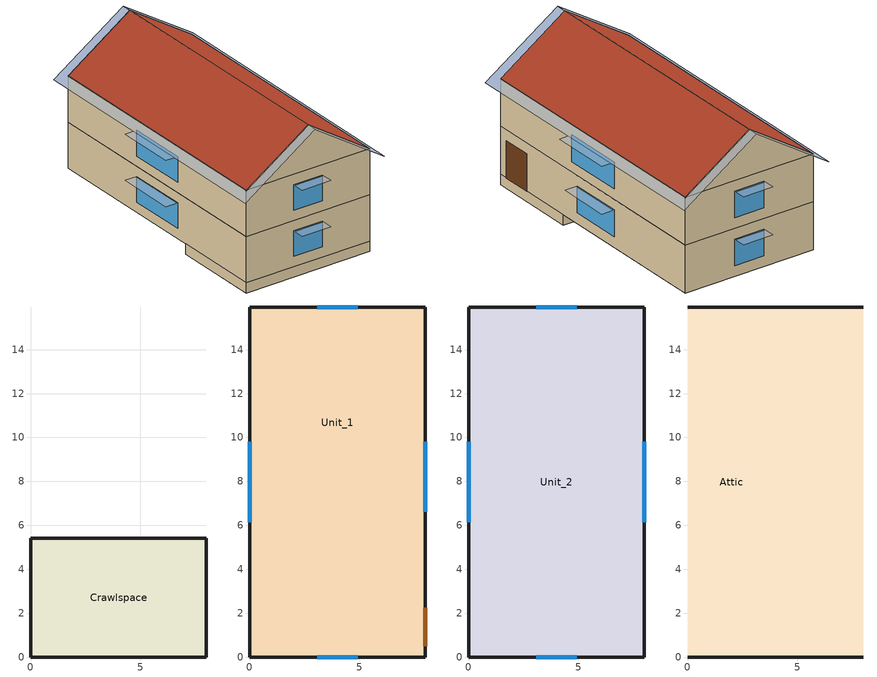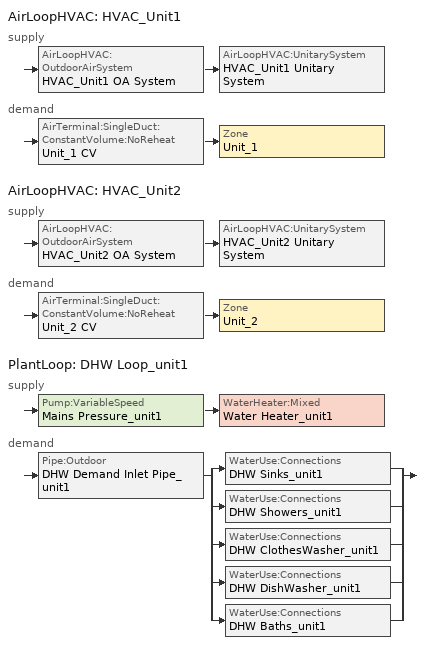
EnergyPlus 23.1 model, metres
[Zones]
Crawlspace
 floor ground (crawl_floor_soil): 8.01,5.42 8.01,0 0,0 0,5.42 z-0.61
 wall outside (crawl wall): 0,0 8.01,0 z-0.61:0
 wall ground (crawl wall): 8.01,0 8.01,5.42 0,5.42 0,0 z-0.61:0
Unit_1
 floor to Crawlspace (Res_Ext_Floor): 8.01,5.42 8.01,0 0,0 0,5.42 z0
 floor ground (Ext_Slab_Unit1 SlabOnOrBelowGradeF073): 8.01,15.94 8.01,5.42 0,5.42 0,15.94 z0
 wall outside (Res_Ext_Wall): 8.01,15.94 0,15.94 0,0 8.01,0 8.01,15.94 z0:2.74
 window (Res_Ext_Win): 0,9.79 0,6.15 / 8.01,6.61 8.01,9.79 / 4.92,15.94 3.09,15.94 / 3.09,0 4.92,0 z0.61:2.13
 door (Res_Ext_Door): 8.01,0.5 8.01,2.24 z0:2.14
 ceiling to Unit_2 (Res_Int_Ceiling): 8.01,0 8.01,15.94 0,15.94 0,0 z2.74
Unit_2
 wall outside (Res_Ext_Wall): 8.01,15.94 0,15.94 0,0 8.01,0 8.01,15.94 z2.74:5.49
 window (Res_Ext_Win): 0,9.79 0,6.15 / 8.01,6.15 8.01,9.79 / 4.92,15.94 3.09,15.94 / 3.09,0 4.92,0 z3.35:4.88
 ceiling to Attic (Res_Ext_Ceiling): 8.01,0 8.01,15.94 0,15.94 0,0 z5.49
Attic
 wall outside (Res_Ext_Wall): 4.01,15.94,8.14 8.01,15.94,5.49 0,15.94,5.49; 4.01,0,8.14 0,0,5.49 8.01,0,5.49
 roof outside (Res_Ext_Roof): 4.01,15.94,8.14 0,15.94,5.49 0,0,5.49 4.01,0,8.14; 4.01,0,8.14 8.01,0,5.49 8.01,15.94,5.49 4.01,15.94,8.14
shading: 4.01,16.55,8.14 -0.51,16.55,5.15 -0.51,-0.61,5.15 4.01,-0.61,8.14 4.01,0,8.14 0,0,5.49 0,15.94,5.49 4.01,15.94,8.14; 4.01,-0.61,8.14 8.52,-0.61,5.15 8.52,16.55,5.15 4.01,16.55,8.14 4.01,15.94,8.14 8.01,15.94,5.49 8.01,0,5.49 4.01,0,8.14; 0,6.15 0,9.79 -0.76,9.79 -0.76,6.15 z2.13; 0,6.15 0,9.79 -0.76,9.79 -0.76,6.15 z4.88; 4.92,15.94 4.92,16.71 3.09,16.71 3.09,15.94 z2.13; 4.92,15.94 4.92,16.71 3.09,16.71 3.09,15.94 z4.88; 4.92,-0.76 4.92,0 3.09,0 3.09,-0.76 z2.13; 4.92,-0.76 4.92,0 3.09,0 3.09,-0.76 z4.88; 8.78,6.61 8.78,9.79 8.01,9.79 8.01,6.61 z2.13; 8.78,6.15 8.78,9.79 8.01,9.79 8.01,6.15 z4.88
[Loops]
AirLoopHVAC 'HVAC_Unit1'
 supply: AirLoopHVAC:OutdoorAirSystem 'HVAC_Unit1 OA System' > AirLoopHVAC:UnitarySystem 'HVAC_Unit1 Unitary System'
 demand: AirTerminal:SingleDuct:ConstantVolume:NoReheat 'Unit_1 CV' > Zone 'Unit_1'
AirLoopHVAC 'HVAC_Unit2'
 supply: AirLoopHVAC:OutdoorAirSystem 'HVAC_Unit2 OA System' > AirLoopHVAC:UnitarySystem 'HVAC_Unit2 Unitary System'
 demand: AirTerminal:SingleDuct:ConstantVolume:NoReheat 'Unit_2 CV' > Zone 'Unit_2'
PlantLoop 'DHW Loop_unit1'
 supply: Pump:VariableSpeed 'Mains Pressure_unit1' > WaterHeater:Mixed 'Water Heater_unit1'
 demand: Pipe:Outdoor 'DHW Demand Inlet Pipe_unit1' > split
  | WaterUse:Connections 'DHW Sinks_unit1'
  | WaterUse:Connections 'DHW Showers_unit1'
  | WaterUse:Connections 'DHW ClothesWasher_unit1'
  | WaterUse:Connections 'DHW DishWasher_unit1'
  | WaterUse:Connections 'DHW Baths_unit1'
[Building]
Single_Family: North Axis {deg}=0; Terrain=Suburbs; Loads Convergence Tolerance Value {W}=0.04; Temperature Convergence Tolerance Value {deltaC}=0.4; Solar Distribution=FullExterior; Maximum Number of Warmup Days=25; Minimum Number of Warmup Days=6
[Site:Location]
CA_BURBANK-GLNDLE-PASAD-_USA Design_Conditions: Latitude {deg}=34.2; Longitude {deg}=-118.36; Time Zone {hr}=-8; Elevation {m}=223
[SizingPeriod:DesignDay] Day of Month=21; Dry-Bulb Temperature Range Modifier Type=DefaultMultipliers; Barometric Pressure {Pa}=98675; Rain Indicator=No; Snow Indicator=No; Daylight Saving Time Indicator=No
Name | Month | Day Type | Maximum Dry-Bulb Temperature {C} | Daily Dry-Bulb Temperature Range {deltaC} | Humidity Condition Type | Wetbulb or DewPoint at Maximum Dry-Bulb {C} | Wind Speed {m/s} | Wind Direction {deg} | Solar Model Indicator | Sky Clearness | ASHRAE Clear Sky Optical Depth for Beam Irradiance (taub) | ASHRAE Clear Sky Optical Depth for Diffuse Irradiance (taud) | Enthalpy at Maximum Dry-Bulb {J/kg}
CA_BURBANK-GLNDLE-PASAD- Ann Htg 99.6% Condns DB | 12 | WinterDesignDay | 3.7 | 0 | Wetbulb | 3.7 | 0.8 | 330 | ASHRAEClearSky | 0
CA_BURBANK-GLNDLE-PASAD- Ann Htg 99% Condns DB | 12 | WinterDesignDay | 5 | 0 | Wetbulb | 5 | 0.8 | 330 | ASHRAEClearSky | 0
CA_BURBANK-GLNDLE-PASAD- Ann Hum_n 99.6% Condns DP=>MCDB | 12 | WinterDesignDay | 13.6 | 0 | Dewpoint | -13.9 | 0.8 | 330 | ASHRAEClearSky | 0
CA_BURBANK-GLNDLE-PASAD- Ann Hum_n 99% Condns DP=>MCDB | 12 | WinterDesignDay | 15.5 | 0 | Dewpoint | -11.1 | 0.8 | 330 | ASHRAEClearSky | 0
CA_BURBANK-GLNDLE-PASAD- Ann Htg Wind 99.6% Condns WS=>MCDB | 12 | WinterDesignDay | 14.4 | 0 | Wetbulb | 14.4 | 11 | 330 | ASHRAEClearSky | 0
CA_BURBANK-GLNDLE-PASAD- Ann Htg Wind 99% Condns WS=>MCDB | 12 | WinterDesignDay | 14.5 | 0 | Wetbulb | 14.5 | 9.2 | 330 | ASHRAEClearSky | 0
CA_BURBANK-GLNDLE-PASAD- Ann Clg .4% Condns DB=>MWB | 8 | SummerDesignDay | 36.5 | 13.1 | Wetbulb | 19.7 | 3.9 | 170 | ASHRAETau |  | 0.356 | 2.432
CA_BURBANK-GLNDLE-PASAD- Ann Clg 1% Condns DB=>MWB | 8 | SummerDesignDay | 34.3 | 13.1 | Wetbulb | 19.3 | 3.9 | 170 | ASHRAETau |  | 0.356 | 2.432
CA_BURBANK-GLNDLE-PASAD- Ann Clg 2% Condns DB=>MWB | 8 | SummerDesignDay | 32.7 | 13.1 | Wetbulb | 19 | 3.9 | 170 | ASHRAETau |  | 0.356 | 2.432
CA_BURBANK-GLNDLE-PASAD- Ann Clg .4% Condns WB=>MDB | 8 | SummerDesignDay | 32 | 13.1 | Wetbulb | 22.5 | 3.9 | 170 | ASHRAETau |  | 0.356 | 2.432
CA_BURBANK-GLNDLE-PASAD- Ann Clg 1% Condns WB=>MDB | 8 | SummerDesignDay | 30.8 | 13.1 | Wetbulb | 21.6 | 3.9 | 170 | ASHRAETau |  | 0.356 | 2.432
CA_BURBANK-GLNDLE-PASAD- Ann Clg 2% Condns WB=>MDB | 8 | SummerDesignDay | 29.4 | 13.1 | Wetbulb | 20.7 | 3.9 | 170 | ASHRAETau |  | 0.356 | 2.432
CA_BURBANK-GLNDLE-PASAD- Ann Clg .4% Condns DP=>MDB | 8 | SummerDesignDay | 25.2 | 13.1 | Dewpoint | 19.2 | 3.9 | 170 | ASHRAETau |  | 0.356 | 2.432
CA_BURBANK-GLNDLE-PASAD- Ann Clg 1% Condns DP=>MDB | 8 | SummerDesignDay | 24.6 | 13.1 | Dewpoint | 18.7 | 3.9 | 170 | ASHRAETau |  | 0.356 | 2.432
CA_BURBANK-GLNDLE-PASAD- Ann Clg 2% Condns DP=>MDB | 8 | SummerDesignDay | 23.9 | 13.1 | Dewpoint | 17.9 | 3.9 | 170 | ASHRAETau |  | 0.356 | 2.432
CA_BURBANK-GLNDLE-PASAD- Ann Clg .4% Condns Enth=>MDB | 8 | SummerDesignDay | 32 | 13.1 | Enthalpy |  | 3.9 | 170 | ASHRAETau |  | 0.356 | 2.432 | 66700
CA_BURBANK-GLNDLE-PASAD- Ann Clg 1% Condns Enth=>MDB | 8 | SummerDesignDay | 31 | 13.1 | Enthalpy |  | 3.9 | 170 | ASHRAETau |  | 0.356 | 2.432 | 63600
CA_BURBANK-GLNDLE-PASAD- Ann Clg 2% Condns Enth=>MDB | 8 | SummerDesignDay | 29.5 | 13.1 | Enthalpy |  | 3.9 | 170 | ASHRAETau |  | 0.356 | 2.432 | 60700
[Site:WaterMainsTemperature]
Calculation Method=Schedule; Temperature Schedule=WaterMainCZ09
[Material]
Name | Roughness | Thickness {m} | Conductivity {W/m-K} | Density {kg/m3} | Specific Heat {J/kg-K} | Solar Absorptance | Thermal Absorptance | Visible Absorptance
Asphalt_shingle | MediumRough | 0.00633985 | 0.08186 | 1121.29 | 1255.2 | 0.75
Carpet_n_pad | MediumSmooth | 0.0254001 | 0.0601314 | 32.0369 | 836.8 | 0.7 | 0.9 | 0.7
Concrete_4in | Rough | 0.101498 | 1.312098 | 2242.8 | 465.2
Drywall_1/2in | MediumSmooth | 0.0127 | 0.16009 | 800.923 | 1087.84
OSB_1/2in | MediumSmooth | 0.0127 | 0.1163 | 544.627 | 1213.36 | 0.7 | 0.9 | 0.7
OSB_7/16in | MediumSmooth | 0.0111125 | 0.1163 | 544.627 | 1213.36
Pipe Insulation | VeryRough | 0.0127033 | 0.0331717 | 91 | 836 | 0.5 | 0.9 | 0.5
Plywood_3/4in | Rough | 0.01905 | 0.115458 | 544.68 | 674.54 | 0.7 | 0.9 | 0.7
ceil_consol_layer | Rough | 0.1397 | 0.0488397 | 41.9286 | 776.251
cement_stucco | MediumSmooth | 0.01905 | 0.721 | 1865.58 | 878.64
door_const | Smooth | 0.0422696 | 0.0720096 | 512.64 | 767.58
floor_consol_layer | Rough | 0.000254 | 12.9895 | 55.074 | 916.9311
soil_12in | Rough | 0.3048 | 1.731 | 1842.3 | 232.6 | 0.7 | 0.9 | 0.7
wall_consol_layer | Rough | 0.0889 | 0.225608 | 120.801 | 1036.26
Pipe Steel | Smooth | 3.00E-03 | 45.31 | 7833 | 500 | 0.5 | 0.9 | 0.5
[Material:NoMass]
Bldg_paper_felt: Roughness=Smooth; Thermal Resistance {m2-K/W}=0.0105666
[WindowMaterial:SimpleGlazingSystem]
Glass: U-Factor {W/m2-K}=4.42905; Solar Heat Gain Coefficient=0.4386; Visible Transmittance=0.8
[WindowMaterial:Blind]
int_blind: Slat Orientation=Horizontal; Slat Width {m}=0.025; Slat Separation {m}=0.01875; Slat Thickness {m}=0.001; Slat Angle {deg}=45; Slat Conductivity {W/m-K}=221; Slat Beam Solar Transmittance=0; Front Side Slat Beam Solar Reflectance=0.5; Back Side Slat Beam Solar Reflectance=0.5; Slat Diffuse Solar Transmittance=0; Front Side Slat Diffuse Solar Reflectance=0.5; Back Side Slat Diffuse Solar Reflectance=0.5; Slat Beam Visible Transmittance=0; Front Side Slat Beam Visible Reflectance=0.5; Back Side Slat Beam Visible Reflectance=0.5; Slat Diffuse Visible Transmittance=0; Front Side Slat Diffuse Visible Reflectance=0.5; Back Side Slat Diffuse Visible Reflectance=0.5; Slat Infrared Hemispherical Transmittance=0; Front Side Slat Infrared Hemispherical Emissivity=0.9; Back Side Slat Infrared Hemispherical Emissivity=0.9; Blind to Glass Distance {m}=0.05; Blind Top Opening Multiplier=0.5; Blind Bottom Opening Multiplier=0.5; Blind Left Side Opening Multiplier=0.5; Blind Right Side Opening Multiplier=0.5
[Construction]
Res_Ext_Ceiling: ceil_consol_layer, Drywall_1/2in
Res_Ext_Door: door_const
Res_Ext_Floor: floor_consol_layer, Plywood_3/4in, Carpet_n_pad
Res_Ext_Roof: Asphalt_shingle, OSB_1/2in
Res_Ext_Wall: cement_stucco, Bldg_paper_felt, OSB_7/16in, wall_consol_layer, Drywall_1/2in
Res_Ext_Win: Glass
Res_Int_Ceiling: Carpet_n_pad, Plywood_3/4in, ceil_consol_layer, Drywall_1/2in
crawl wall: Concrete_4in
window_w_blinds: Glass, int_blind
crawl_floor_soil: soil_12in
Steel Pipe: Pipe Insulation, Pipe Steel
[Construction:FfactorGroundFloor]
Ext_Slab_Unit1 SlabOnOrBelowGradeF073: F-Factor {W/m-K}=1.26344; Area {m2}=84.3236; PerimeterExposed {m}=37.0726
[Zone] Multiplier=1; Part of Total Floor Area=Yes
Name | Ceiling Height {m} | Volume {m3} | Floor Area {m2}
Attic; Unit_1; Unit_2 | Autocalculate | Autocalculate | Autocalculate
Crawlspace
[WindowShadingControl] Shading Type=InteriorBlind; Construction with Shading=window_w_blinds; Shading Control Type=OnIfScheduleAllows; Schedule=shading_2012iecc_adj; Shading Control Is Scheduled=Yes; Glare Control Is Active=No; Multiple Surface Control Type=Sequential
Name | Zone | Fenestration Surface 1
Shades_Ext_Win_ldl1_Unit1 | Unit_1 | Ext_Win_ldl1_Unit1
Shades_Ext_Win_ldr1_Unit1 | Unit_1 | Ext_Win_ldr1_Unit1
ShadesExt_Win_sdb1_Unit1 | Unit_1 | Ext_Win_sdb1_Unit1
Shades_Ext_Win_sdf1_Unit1 | Unit_1 | Ext_Win_sdf1_Unit1
Shades_Ext_Win_ldl1_Unit2 | Unit_2 | Ext_Win_ldl1_Unit2
Shades_Ext_Win_ldr1_Unit2 | Unit_2 | Ext_Win_ldr1_Unit2
ShadesExt_Win_sdb1_Unit2 | Unit_2 | Ext_Win_sdb1_Unit2
Shades_Ext_Win_sdf1_Unit2 | Unit_2 | Ext_Win_sdf1_Unit2
[ShadingProperty:Reflectance] Diffuse Solar Reflectance of Unglazed Part of Shading Surface=0.2; Diffuse Visible Reflectance of Unglazed Part of Shading Surface=0.2; Fraction of Shading Surface That Is Glazed=0
Name | Shading Surface
 | Shading Surface 1
 | Shading Surface 2
 | Overhang_Ext_Win_sdf1_Unit1
 | Overhang_Ext_Win_sdf1_Unit2
 | Overhang_Ext_Win_ldl1_Unit1
 | Overhang_Ext_Win_ldl1_Unit2
 | Overhang_Ext_Win_sdb1_Unit2
 | Overhang_Ext_Win_sdb1_Unit1
 | Overhang_Ext_Win_ldr1_Unit1
 | Overhang_Ext_Win_ldr1_Unit2
[People] Number of People Schedule=Activity_Schedule; Number of People Calculation Method=People; Number of People=1.675; Fraction Radiant=0.3; Sensible Heat Fraction=0.573; Activity Level Schedule=activity_sch_level; Enable ASHRAE 55 Comfort Warnings=No; Mean Radiant Temperature Calculation Type=ZoneAveraged
Name | Zone or ZoneList or Space or SpaceList
People_Unit1 | Unit_1
People_Unit2 | Unit_2
[Lights] Schedule=InteriorLighting_sch; Design Level Calculation Method=Watts/Area; Watts per Floor Area {W/m2}=2; Return Air Fraction=0; Fraction Radiant=0.6; Fraction Visible=0.2; Fraction Replaceable=0
Name | Zone or ZoneList or Space or SpaceList
Lights_Unit1 | Unit_1
Lights_Unit2 | Unit_2
[ElectricEquipment] Design Level Calculation Method=EquipmentLevel
Name | Zone or ZoneList or Space or SpaceList | Schedule | Design Level {W} | Fraction Latent | Fraction Radiant | Fraction Lost
clotheswasher1 | Unit_1 | ClothesWasher | 28.5 | 0 | 0.8 | 0.2
dishwasher1 | Unit_1 | DishWasher | 44.3 | 0.15 | 0.6 | 0.25
electric_dryer1 | Unit_1 | ClothesDryer | 141.2 | 0.05 | 0.15 | 0.8
electric_mels1 | Unit_1 | MiscPlugLoad | 414 | 0.06 | 0.69 | 0.25
electric_range1 | Unit_1 | CookingRange | 166 | 0.3 | 0.4 | 0.3
refrigerator1 | Unit_1 | Refrigerator | 164.6 | 0 | 1 | 0
electric_mels2 | Unit_2 | MiscPlugLoad | 121.8 | 0 | 1 | 0
[Exterior:Lights]
Exterior-Lights_unit1_FrontRow_BottomFloor: Schedule=ExteriorLighting; Design Level {W}=88
[ZoneInfiltration:DesignFlowRate] Schedule=inf_sch; Design Flow Rate Calculation Method=AirChanges/Hour; Air Changes per Hour {1/hr}=0.62; Constant Term Coefficient=0; Temperature Term Coefficient=0; Velocity Term Coefficient=0.224052; Velocity Squared Term Coefficient=0
Name | Zone or ZoneList or Space or SpaceList
Space 1 Space Infiltration Design Flow Rate | Unit_1
Space 2 Space Infiltration Design Flow Rate | Unit_2
Attic Space Infiltration Design Flow Rate | Attic
Crawlspace Infiltration Design Flow Rate | Crawlspace
[ZoneVentilation:DesignFlowRate] Schedule=vent_sch; Design Flow Rate Calculation Method=AirChanges/Hour; Air Changes per Hour {1/hr}=1; Ventilation Type=Natural; Fan Pressure Rise {Pa}=0; Fan Total Efficiency=1; Constant Term Coefficient=1; Temperature Term Coefficient=0.606; Velocity Term Coefficient=0.03636; Velocity Squared Term Coefficient=0.1177; Minimum Indoor Temperature {C}=23.8889; Maximum Indoor Temperature {C}=26.6667; Delta Temperature {deltaC}=1; Minimum Outdoor Temperature {C}=12.7778; Maximum Outdoor Temperature {C}=23.8889
Name | Zone or ZoneList or Space or SpaceList
NaturalVentilation | Unit_1
NaturalVentilation 2 | Unit_2
[ZoneControl:Thermostat] Control Type Schedule=zone_control_type; Control 1=Setpoints_Unit1
Name | Zone or ZoneList
Tstat_Unit1 | Unit_1
Tstat_Unit2 | Unit_2
[ThermostatSetpoint:DualSetpoint]
Setpoints_Unit1: Heating Setpoint Temperature Schedule=heating_sch_1; Cooling Setpoint Temperature Schedule=clg_sch_val_1
[SetpointManager:Scheduled]
DHW Loop Setpoint Manager_unit1: Control Variable=Temperature; Schedule=DHWSupplySetpoint; Setpoint Node or NodeList=DHW Supply Outlet Node_unit1
[Sizing:Plant]
DHW Loop_unit1: Loop Type=Heating; Design Loop Exit Temperature {C}=48.8889; Loop Design Temperature Difference {deltaC}=5.55556
[Pipe:Outdoor]
DHW Demand Inlet Pipe_unit1: Construction=Steel Pipe; Pipe Inside Diameter {m}=0.01905; Pipe Length {m}=12.192
[Pump:VariableSpeed]
Mains Pressure_unit1: Design Maximum Flow Rate {m3/s}=Autosize; Design Pump Head {Pa}=1; Design Power Consumption {W}=0; Motor Efficiency=1; Fraction of Motor Inefficiencies to Fluid Stream=0; Coefficient 1 of the Part Load Performance Curve=0; Coefficient 2 of the Part Load Performance Curve=1; Coefficient 3 of the Part Load Performance Curve=0; Coefficient 4 of the Part Load Performance Curve=0; Design Minimum Flow Rate {m3/s}=0; Pump Control Type=Intermittent
[WaterHeater:Mixed]
Water Heater_unit1: Tank Volume {m3}=0.189271; Setpoint Temperature Schedule=dhw_setpt; Deadband Temperature Difference {deltaC}=2; Maximum Temperature Limit {C}=80; Heater Control Type=Modulate; Heater Maximum Capacity {W}=Autosize; Heater Minimum Capacity {W}=0; Heater Ignition Minimum Flow Rate {m3/s}=0; Heater Fuel Type=NaturalGas; Heater Thermal Efficiency=0.8; Ambient Temperature Indicator=Outdoors; Off Cycle Loss Coefficient to Ambient Temperature {W/K}=5.25945; Off Cycle Loss Fraction to Zone=0; On Cycle Loss Coefficient to Ambient Temperature {W/K}=5.25945; On Cycle Loss Fraction to Zone=0; Peak Use Flow Rate {m3/s}=0; Use Side Effectiveness=1; Source Side Effectiveness=1; Use Side Design Flow Rate {m3/s}=Autosize; Source Side Design Flow Rate {m3/s}=0; Indirect Water Heating Recovery Time {hr}=1.5
[WaterHeater:Sizing]
Water Heater_unit1: Design Mode=ResidentialHUD-FHAMinimum; Number of Bedrooms=4; Number of Bathrooms=4
[PlantLoop]
DHW Loop_unit1: Fluid Type=Water; Plant Equipment Operation Scheme=DHW Loop Operation_unit1; Maximum Loop Temperature {C}=100; Minimum Loop Temperature {C}=0; Maximum Loop Flow Rate {m3/s}=Autosize; Minimum Loop Flow Rate {m3/s}=0; Plant Loop Volume {m3}=Autocalculate; Load Distribution Scheme=Optimal
[PlantEquipmentList]
DHW Plant Equipment_unit1: Water Heater_unit1
[PlantEquipmentOperation:HeatingLoad]
DHW Control Scheme_unit1: Load Range 1 Lower Limit {W}=0; Load Range 1 Upper Limit {W}=1e+15; Range 1 Equipment List=DHW Plant Equipment_unit1
[PlantEquipmentOperationSchemes]
DHW Loop Operation_unit1: Control Scheme 1=DHW Control Scheme_unit1; Control Scheme 1 Schedule=always_avail
[WaterUse:Equipment]
Name | Peak Flow Rate {m3/s} | Flow Rate Fraction Schedule | Target Temperature Schedule
Baths_unit1 | 7.01629e-07 | dhw_SF_bathtub_sch | SSBWaterTempSchedule
Clothes Washer_unit1 | 4.38885e-07 | dhw_SF_washer_sch | CWWaterTempSchedule
Dishwasher_unit1 | 2.4601e-07 | dhw_SF_dishwasher_sch | DWWaterTempSchedule
Showers_unit1 | 3.88834e-06 | dhw_SF_shower_sch | SSBWaterTempSchedule
Sinks_unit1 | 2.02603e-06 | dhw_SF_sink_sch | SSBWaterTempSchedule
[WaterUse:Connections] Drain Water Heat Exchanger Type=None
Name | Water Use Equipment 1
DHW Baths_unit1 | Baths_unit1
DHW ClothesWasher_unit1 | Clothes Washer_unit1
DHW DishWasher_unit1 | Dishwasher_unit1
DHW Showers_unit1 | Showers_unit1
DHW Sinks_unit1 | Sinks_unit1
[DesignSpecification:OutdoorAir] Outdoor Air Method=Flow/Person; Outdoor Air Flow per Person {m3/s}=0; Outdoor Air Flow per Zone Floor Area {m3/s-m2}=0; Outdoor Air Flow per Zone {m3/s}=0
SZ DSOA Unit_1; SZ DSOA Unit_2
[Sizing:Zone] Zone Cooling Design Supply Air Temperature Input Method=SupplyAirTemperature; Zone Cooling Design Supply Air Temperature {C}=12.8; Zone Cooling Design Supply Air Temperature Difference {delta C}=11.11; Zone Heating Design Supply Air Temperature Input Method=SupplyAirTemperature; Zone Heating Design Supply Air Temperature {C}=50; Zone Cooling Design Supply Air Humidity Ratio {kg-H20/kg-air}=0.008; Zone Heating Design Supply Air Humidity Ratio {kg-H2O/kg-air}=0.008; Cooling Design Air Flow Method=DesignDay; Cooling Design Air Flow Rate {m3/s}=0; Cooling Minimum Air Flow Fraction=0; Heating Design Air Flow Method=DesignDay; Heating Design Air Flow Rate {m3/s}=0; Heating Maximum Air Flow Fraction=0
Name | Design Specification Outdoor Air Object | Design Specification Zone Air Distribution Object
Unit_1 | SZ DSOA Unit_1 | SZ DSZAD Unit_1
Unit_2 | SZ DSOA Unit_2 | SZ DSZAD Unit_2
[DesignSpecification:ZoneAirDistribution] Zone Air Distribution Effectiveness in Cooling Mode=1; Zone Air Distribution Effectiveness in Heating Mode=1
SZ DSZAD Unit_1; SZ DSZAD Unit_2
[Zone equipment]
Unit_1: Unit_1 CV
Unit_2: Unit_2 CV
[AirTerminal:SingleDuct:ConstantVolume:NoReheat] Maximum air flow rate {m3/s}=autosize
Unit_1 CV; Unit_2 CV
[Sizing:System] Type of Load to Size On=Sensible; Design Outdoor Air Flow Rate {m3/s}=autosize; Central Heating Maximum System Air Flow Ratio=1; Preheat Design Set Temperature {C}=7; Preheat Design Humidity Ratio {kg-H2O/kg-air}=0.008; Precool Design Temperature {C}=11; Precool Design Humidity Ratio {kg-H2O/kg-air}=0.008; Central Cooling Design Supply Air Temperature {C}=12.8; Central Heating Design Supply Air Temperature {C}=50; Sizing Option=NonCoincident; 100% Outdoor Air in Cooling=No; 100% Outdoor Air in Heating=No; Central Cooling Design Supply Air Humidity Ratio {kg-H2O/kg-air}=0.008; Central Heating Design Supply Air Humidity Ratio {kg-H2O/kg-air}=0.008; Cooling Supply Air Flow Rate Method=DesignDay; Cooling Supply Air Flow Rate {m3/s}=0; Heating Supply Air Flow Rate Method=DesignDay; Heating Supply Air Flow Rate {m3/s}=0; System Outdoor Air Method=ZoneSum; Zone Maximum Outdoor Air Fraction=1; Cooling Design Capacity Method=CoolingDesignCapacity; Cooling Design Capacity {W}=autosize; Heating Design Capacity Method=HeatingDesignCapacity; Heating Design Capacity {W}=autosize; Central Cooling Capacity Control Method=OnOff
HVAC_Unit1; HVAC_Unit2
[AirLoopHVAC] Design Supply Air Flow Rate {m3/s}=autosize
HVAC_Unit1; HVAC_Unit2
[AvailabilityManager:Scheduled] Schedule=always_avail
HVAC_Unit1 Availability; HVAC_Unit2 Availability
[AirLoopHVAC:UnitarySystem] Control Type=Load; Dehumidification Control Type=None; Fan Placement=BlowThrough; Supply Air Fan Operating Mode Schedule=HVACTemplate-Always 0; DX Heating Coil Sizing Ratio=1; Latent Load Control=SensibleOnlyLoadControl; Cooling Supply Air Flow Rate Method=SupplyAirFlowRate; Cooling Supply Air Flow Rate {m3/s}=autosize; Heating Supply Air Flow Rate Method=SupplyAirFlowRate; Heating Supply Air Flow Rate {m3/s}=autosize; No Load Supply Air Flow Rate Method=SupplyAirFlowRate; No Load Supply Air Flow Rate {m3/s}=autosize; Maximum Supply Air Temperature {C}=Autosize; Maximum Outdoor Dry-Bulb Temperature for Supplemental Heater Operation {C}=21
Name | Controlling Zone or Thermostat Location | Supply Fan | Heating Coil | Cooling Coil | Supplemental Heating Coil
HVAC_Unit1 Unitary System | Unit_1 | HVAC_Unit1 Supply Fan | HVAC_Unit1 Heating Coil | HVAC_Unit1 Cooling Coil | HVAC_Unit1 Supp Heat or Reheat Coil
HVAC_Unit2 Unitary System | Unit_2 | HVAC_Unit2 Supply Fan | HVAC_Unit2 Heating Coil | HVAC_Unit2 Cooling Coil | HVAC_Unit2 Supp Heat or Reheat Coil
[Coil:Cooling:DX:SingleSpeed] Availability Schedule=always_avail; Gross Rated Total Cooling Capacity {W}=autosize; Gross Rated Sensible Heat Ratio=autosize; Rated COP=3.18; Rated Air Flow Rate {m3/s}=autosize; Nominal Time for Condensate Removal to Begin=0; Ratio of Initial Moisture Evaporation Rate and Steady State Latent Capacity=0; Maximum Cycling Rate=0; Latent Capacity Time Constant=0; Condenser Type=AirCooled; Evaporative Condenser Effectiveness=0; Evaporative Condenser Pump Rated Power Consumption=0; Crankcase Heater Capacity=0; Maximum Outdoor Dry-Bulb Temperature for Crankcase Heater Operation=10
Name | Total Cooling Capacity Function of Temperature Curve | Total Cooling Capacity Function of Flow Fraction Curve | Energy Input Ratio Function of Temperature Curve | Energy Input Ratio Function of Flow Fraction Curve | Part Load Fraction Correlation Curve
HVAC_Unit1 Cooling Coil | HVAC_Unit1 Cool Coil Cap-FT | HVAC_Unit1 Cool Coil Cap-FF | HVAC_Unit1 Cool Coil EIR-FT | HVAC_Unit1 Cool Coil EIR-FF | HVAC_Unit1 Cool Coil PLF
HVAC_Unit2 Cooling Coil | HVAC_Unit2 Cool Coil Cap-FT | HVAC_Unit2 Cool Coil Cap-FF | HVAC_Unit2 Cool Coil EIR-FT | HVAC_Unit2 Cool Coil EIR-FF | HVAC_Unit2 Cool Coil PLF
[Coil:Heating:Fuel] Fuel Type=NaturalGas; Gas Burner Efficiency=0.78; Nominal Capacity of the Coil {W}=autosize; Parasitic Electric Load {W}=0; Parasitic Gas Load {W}=0
Name | Part load fraction correlation (function of part load ratio)
HVAC_Unit1 Heating Coil | HVAC_Unit1 Heating Coil PLF-FPLR
HVAC_Unit2 Heating Coil | HVAC_Unit2 Heating Coil PLF-FPLR
[Coil:Heating:Electric] Efficiency=1; Nominal Capacity of the Coil {W}=autosize
HVAC_Unit1 Supp Heat or Reheat Coil; HVAC_Unit2 Supp Heat or Reheat Coil
[Fan:OnOff] Availability Schedule=always_avail; Fan Efficiency=0.58; Pressure Rise {Pa}=497.725; Maximum Flow Rate {m3/s}=autosize; Motor Efficiency=0.9; Motor in Airstream Fraction=1
HVAC_Unit1 Supply Fan; HVAC_Unit2 Supply Fan
[SetpointManager:SingleZone:Cooling] Control Variable=Temperature; minimum supply air temperature {C}=13; maximum supply air temperature {C}=45
Name | Control Zone | Setpoint Node or NodeList
HVAC_Unit1 Economizer Supply Air Temp Manager | Unit_1 | HVAC_Unit1 Supp Heat or Reheat Coil Outl
HVAC_Unit2 Economizer Supply Air Temp Manager | Unit_2 | HVAC_Unit2 Supp Heat or Reheat Coil Outl
[SetpointManager:MixedAir] Control Variable=Temperature
Name | Setpoint Node or NodeList
HVAC_Unit1 Cooling Coil Air Temp Manager | HVAC_Unit1 Mixed Air Outlet
HVAC_Unit2 Cooling Coil Air Temp Manager | HVAC_Unit2 Mixed Air Outlet
[Controller:OutdoorAir] Minimum Outdoor Air Flow Rate {m3/s}=autosize; Maximum Outdoor Air Flow Rate {m3/s}=0; Economizer Control Type=NoEconomizer; Economizer Control Action Type=ModulateFlow; Lockout Type=NoLockout; Minimum Limit Type=FixedMinimum
HVAC_Unit1 OA Controller; HVAC_Unit2 OA Controller
[Schedule:Day:Hourly]
ActivityDay: 0.42683, 0.42683, 0.42683, 0.42683, 0.42683, 0.71951, 1, 0.67073, 0.32927, 0.17073, 0.17073, 0.17073, 0.17073, 0.17073, 0.23171, 0.32927, 0.5, 0.67073, 0.82927, 1, 1, 0.85366, 0.64634, 0.42683
ClothesDryerVacation: 0, 0, 0, 0, 0, 0, 0, 0, 0, 0, 0, 0, 0, 0, 0, 0, 0, 0, 0, 0, 0, 0, 0, 0
ClothesDryerWeekend: 0.121951, 0.0731707, 0.0487805, 0.0243902, 0.0487805, 0.0731707, 0.195122, 0.390244, 0.595097, 0.839, 0.960951, 1, 0.91217, 0.829268, 0.746366, 0.707317, 0.682927, 0.668268, 0.634146, 0.624415, 0.643878, 0.668268, 0.536585, 0.292683
ClothesWasherWeekday: 0, 0, 0.02, 0.12, 0, 0.04, 0.13, 0.34, 0.52, 1, 0.67, 0.97, 0.21, 0.37, 0.18, 0.23, 0.13, 0.44, 0.42, 0.47, 0.36, 0.27, 0.41, 0.14
ClothesWasherWeekend: 0, 0, 0.03, 0.04, 0, 0.13, 0.29, 0.46, 0.67, 1, 0.58, 0.72, 0.06, 0.28, 0.17, 0.57, 0.16, 0.42, 0.34, 0.7, 0.24, 0.58, 0.48, 0.22
CookingRangeDay: 0.0471585, 0.0471585, 0.0235459, 0.0235459, 0.0471585, 0.0707044, 0.165088, 0.283018, 0.306564, 0.320771, 0.283018, 0.330176, 0.377335, 0.306564, 0.292423, 0.377335, 0.613194, 1, 0.778348, 0.400947, 0.235859, 0.165088, 0.103722, 0.0707044
DishwasherWeekday: 0, 0.06, 0.31, 0.11, 0, 0, 0.01, 0.24, 0.61, 0.67, 0.47, 0.71, 0.53, 0.33, 0.11, 0.24, 0.1, 0.28, 0.4, 1, 0.84, 0.59, 0.41, 0.04
DishwasherWeekend: 0, 0.27, 0.26, 0, 0, 0, 0.03, 0.59, 0.76, 1, 0.75, 0.5, 0.5, 0.13, 0.09, 0.62, 0.14, 0.47, 0.41, 0.42, 0.99, 0.15, 0.12, 0
ExteriorLightingDay: 1, 1, 1, 1, 1, 1, 0, 0, 0, 0, 0, 0, 0, 0, 0, 0, 0, 0, 1, 1, 1, 1, 1, 1
MiscPlugLoadDay: 0.60749, 0.559339, 0.552853, 0.545071, 0.524481, 0.585279, 0.676232, 0.718547, 0.60749, 0.517023, 0.529183, 0.529345, 0.520428, 0.538424, 0.568742, 0.600357, 0.710117, 0.862678, 0.936608, 0.966764, 1, 0.976654, 0.845169, 0.734436
RefrigeratorDay: 0.8, 0.782696, 0.765594, 0.742857, 0.731388, 0.731388, 0.75996, 0.8, 0.817103, 0.828571, 0.8, 0.8, 0.839839, 0.839839, 0.828571, 0.839839, 0.885714, 0.971429, 1, 0.971429, 0.942857, 0.925553, 0.885714, 0.828571
[Schedule:Week:Compact]
ActivityWeek: AllDays, ActivityDay
ClothesDryerWeek: Weekdays, ClothesWasherWeekday, Holiday, ClothesDryerVacation, AllOtherDays, ClothesDryerWeekend
ClothesWasherWeek: Weekdays, ClothesWasherWeekday, AllOtherDays, ClothesWasherWeekend
CookingRangeWeek: AllDays, CookingRangeDay
DishwasherWeek: Weekdays, DishwasherWeekday, AllOtherDays, DishwasherWeekend
ExteriorLightingProfileWeek: AllDays, ExteriorLightingDay
MiscPlugLoadWeek: AllDays, MiscPlugLoadDay
RefrigeratorWeek: AllDays, RefrigeratorDay
[Schedule:Year]
Activity_Schedule: ActivityWeek, 1, 1, 12, 31
ClothesDryer: ClothesDryerWeek, 1, 1, 12, 31
ClothesWasher: ClothesWasherWeek, 1, 1, 12, 31
CookingRange: CookingRangeWeek, 1, 1, 12, 31
Dishwasher: DishwasherWeek, 1, 1, 12, 31
ExteriorLighting: ExteriorLightingProfileWeek, 1, 1, 12, 31
MiscPlugLoad: MiscPlugLoadWeek, 1, 1, 12, 31
Refrigerator: RefrigeratorWeek, 1, 1, 12, 31
[Schedule:Compact]
InteriorLighting_sch: Through: 12/31, For: SummerDesignDay, Until: 24:00, 1, For: WinterDesignDay, Until: 24:00, 0, For: Weekdays Weekends Holidays CustomDay1 CustomDay2, Until: 1:00, 0.0625, Until: 2:00, 0.0625, Until: 3:00, 0.0625, Until: 4:00, 0.0625, Until: 5:00, 0.1875, Until: 6:00, 0.390625, Until: 7:00, 0.4375, Until: 8:00, 0.390625, Until: 9:00, 0.171875, Until: 10:00, 0.117188, Until: 11:00, 0.117188, Until: 12:00, 0.117188, Until: 13:00, 0.117188, Until: 14:00, 0.117188, Until: 15:00, 0.117188, Until: 16:00, 0.203125, Until: 17:00, 0.4375, Until: 18:00, 0.609375, Until: 19:00, 0.820312, Until: 20:00, 0.984375, Until: 21:00, 1, Until: 22:00, 0.6875, Until: 23:00, 0.382812, Until: 24:00, 0.15625
activity_sch_level: Through: 12/31, For: AllDays, Until: 24:00, 117.28
shading_2012iecc_adj: Through: 04/30, For: AllDays, Until 24:00, 0, Through: 10/31, For: AllDays, Until: 6:00, 0, Until: 20:00, 1, Until: 24:00, 0, Through: 12/31, For: AllDays, Until 24:00, 0
vent_sch: Through: 04/30, For: AllDays, Until: 24:00, 0, Through: 10/31, For: AllDays, Until: 24:00, 1, Through: 12/31, For: AllDays, Until: 24:00, 0
clg_sch_val_1: Through: 12/31, For: AllDays, Until: 8:00, 25.56, Until: 12:00, 25.56, Until: 18:00, 25.56, Until: 24:00, 25.56
heating_sch_1: Through: 12/31, For: AllDays, Until: 24:00, 21.11
inf_sch; always_avail: Through: 12/31, For: AllDays, Until: 24:00, 1
zone_control_type: Through: 12/31, For: AllDays, Until 24:00, 4
dhw_SF_bathtub_sch: Through: 12/31, For: SummerDesignDay WinterDesignDay, Until: 24:00, 1, For: Weekdays Weekends Holidays, Until: 07:00, 0, Until: 08:00, 0.4, Until: 09:00, 0.24, Until: 10:00, 0.25, Until: 11:00, 0.19, Until: 12:00, 0.15, Until: 13:00, 0.13, Until: 14:00, 0.46, Until: 15:00, 0.26, Until: 16:00, 0, Until: 17:00, 0.12, Until: 18:00, 0.36, Until: 19:00, 0.33, Until: 20:00, 1, Until: 21:00, 0.13, Until: 22:00, 0.57, Until: 23:00, 0.25, Until: 24:00, 0, For: AllOtherDays, Until: 24:00, 0
dhw_SF_dishwasher_sch: Through: 12/31, For: SummerDesignDay WinterDesignDay, Until: 24:00, 1, For: Weekdays Weekends Holidays, Until: 01:00, 0.24, Until: 02:00, 0.14, Until: 03:00, 0.4, Until: 04:00, 0.03, Until: 05:00, 0, Until: 06:00, 0, Until: 07:00, 0.01, Until: 08:00, 0.22, Until: 09:00, 0.9, Until: 10:00, 0.89, Until: 11:00, 0.48, Until: 12:00, 1, Until: 13:00, 0.67, Until: 14:00, 0.79, Until: 15:00, 0.48, Until: 16:00, 0.26, Until: 17:00, 0.15, Until: 18:00, 0.57, Until: 19:00, 0.25, Until: 20:00, 0.99, Until: 21:00, 0.9, Until: 22:00, 0.7, Until: 23:00, 0.75, Until: 24:00, 0.38, For: AllOtherDays, Until: 24:00, 0
dhw_SF_shower_sch: Through: 12/31, For: SummerDesignDay WinterDesignDay, Until: 24:00, 1, For: Weekdays Weekends Holidays, Until: 01:00, 0.06, Until: 02:00, 0.05, Until: 03:00, 0.04, Until: 04:00, 0, Until: 05:00, 0.05, Until: 06:00, 0.32, Until: 07:00, 0.99, Until: 08:00, 1, Until: 09:00, 0.9, Until: 10:00, 0.62, Until: 11:00, 0.52, Until: 12:00, 0.5, Until: 13:00, 0.37, Until: 14:00, 0.16, Until: 15:00, 0.22, Until: 16:00, 0.35, Until: 17:00, 0.36, Until: 18:00, 0.33, Until: 19:00, 0.55, Until: 20:00, 0.39, Until: 21:00, 0.49, Until: 22:00, 0.41, Until: 23:00, 0.35, Until: 24:00, 0.13, For: AllOtherDays, Until: 24:00, 0
dhw_SF_sink_sch: Through: 12/31, For: SummerDesignDay WinterDesignDay, Until: 24:00, 1, For: Weekdays Weekends Holidays, Until: 01:00, 0.11, Until: 02:00, 0.04, Until: 03:00, 0.08, Until: 04:00, 0.06, Until: 05:00, 0.1, Until: 06:00, 0.24, Until: 07:00, 0.6, Until: 08:00, 1, Until: 09:00, 0.77, Until: 10:00, 0.97, Until: 11:00, 0.73, Until: 12:00, 0.58, Until: 13:00, 0.66, Until: 14:00, 0.52, Until: 15:00, 0.41, Until: 16:00, 0.46, Until: 17:00, 0.53, Until: 18:00, 0.68, Until: 19:00, 1, Until: 20:00, 0.89, Until: 21:00, 0.99, Until: 22:00, 0.66, Until: 23:00, 0.47, Until: 24:00, 0.34, For: AllOtherDays, Until: 24:00, 0
dhw_SF_washer_sch: Through: 12/31, For: SummerDesignDay WinterDesignDay, Until: 24:00, 1, For: Weekdays Weekends Holidays, Until: 02:00, 0, Until: 03:00, 0.07, Until: 04:00, 0.12, Until: 05:00, 0, Until: 06:00, 0.01, Until: 07:00, 0.28, Until: 08:00, 0.36, Until: 09:00, 0.7, Until: 10:00, 0.95, Until: 11:00, 1, Until: 12:00, 0.99, Until: 13:00, 0.51, Until: 14:00, 0.77, Until: 15:00, 0.38, Until: 16:00, 0.58, Until: 17:00, 0.34, Until: 18:00, 0.47, Until: 19:00, 0.57, Until: 20:00, 0.61, Until: 21:00, 0.26, Until: 22:00, 0.48, Until: 23:00, 0.33, Until: 24:00, 0.15, For: AllOtherDays, Until: 24:00, 0
dhw_setpt: Through: 12/31, For: AllDays, Until 24:00, 55
WaterMainCZ09: Through: 1/31, For: AllDays, Until: 24:00, 14.28, Through: 2/28, For: AllDays, Until: 24:00, 14.22, Through: 3/31, For: AllDays, Until: 24:00, 14.44, Through: 4/30, For: AllDays, Until: 24:00, 14.83, Through: 5/31, For: AllDays, Until: 24:00, 14.94, Through: 6/30, For: AllDays, Until: 24:00, 16.22, Through: 7/31, For: AllDays, Until: 24:00, 16.89, Through: 8/31, For: AllDays, Until: 24:00, 17.72, Through: 9/30, For: AllDays, Until: 24:00, 18.06, Through: 10/31, For: AllDays, Until: 24:00, 18, Through: 11/30, For: AllDays, Until: 24:00, 16.28, Through: 12/31, For: AllDays, Until: 24:00, 14.61
HVACTemplate-Always 0: Through: 12/31, For: AllDays, Until: 24:00, 0
[Schedule:Constant]
Name | Hourly Value
DHWSupplySetpoint; CWWaterTempSchedule; DWWaterTempSchedule | 48.8889
SSBWaterTempSchedule | 40.5556
[Curve:Quadratic]
Name | Coefficient1 Constant | Coefficient2 x | Coefficient3 x**2 | Minimum Value of x | Maximum Value of x
HVAC_Unit1 Cool Coil Cap-FF; HVAC_Unit2 Cool Coil Cap-FF | 0.8 | 0.2 | 0 | 0.5 | 1.5
HVAC_Unit1 Cool Coil EIR-FF; HVAC_Unit2 Cool Coil EIR-FF | 1.1552 | -0.1808 | 0.0256 | 0.5 | 1.5
HVAC_Unit1 Cool Coil PLF; HVAC_Unit2 Cool Coil PLF | 0.85 | 0.15 | 0 | 0 | 1
[Curve:Cubic] Coefficient1 Constant=0.8; Coefficient2 x=0.2; Coefficient3 x**2=0; Coefficient4 x**3=0; Minimum Value of x=0; Maximum Value of x=1
HVAC_Unit1 Heating Coil PLF-FPLR; HVAC_Unit2 Heating Coil PLF-FPLR
[Curve:Biquadratic] Minimum Value of x=12.77778; Maximum Value of x=23.88889; Minimum Value of y=18; Maximum Value of y=46.11111
Name | Coefficient1 Constant | Coefficient2 x | Coefficient3 x**2 | Coefficient4 y | Coefficient5 y**2 | Coefficient6 x*y
HVAC_Unit1 Cool Coil Cap-FT; HVAC_Unit2 Cool Coil Cap-FT | 0.942588 | 0.00954335 | 0.00068377 | -0.0110427 | 5.249e-06 | -9.72e-06
HVAC_Unit1 Cool Coil EIR-FT; HVAC_Unit2 Cool Coil EIR-FT | 0.342414 | 0.034885 | -0.0006237 | 0.00497722 | 0.000437951 | -0.000728028
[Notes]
From counter.inc created by EP-Launch when running groups of files
Output files                          SF-1-story-Prototype-D_EX_pre-1975_09
Run description                       SF-1-story-Prototype-D_EX_pre-1975: 9: Burbank-SCE
Parent Run
Run Flag                              True
Weather                               CA_BURBANK-GLNDLE-PASAD-AP_722880S_CZ2022.epw
Default equipment values. May be overridden by later values.
End of default equipment values.
Vintage                                         pre-1975
Case                                            SF-1-story-Prototype-D_EX_pre-1975_09
Analysis                                        SF-1-story-Prototype-D_EX_pre-1975
City                                            Burbank-SCE
